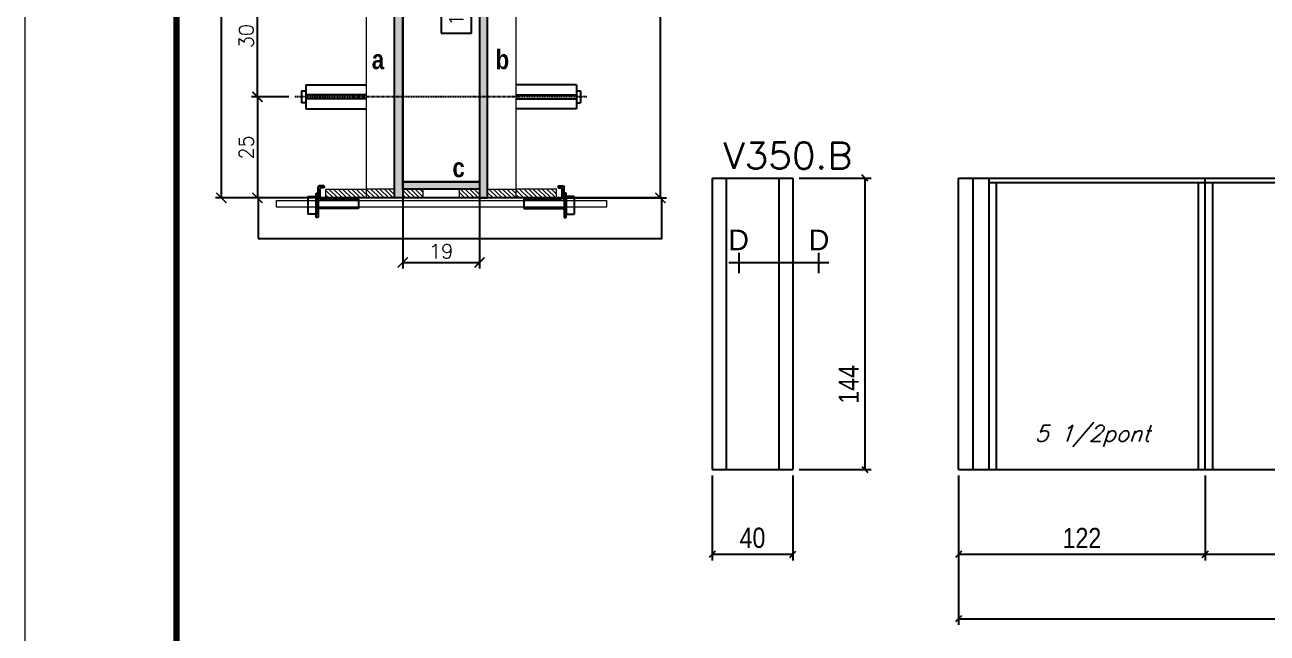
# Model space of a CAD drawing. Extents: x 137137 to 143418, y 10464 to 34486.
# Drawn here: x 140307 to 140922, y 21183 to 21484 of the extents above; entities that cross this region are included whole.
import ezdxf
from ezdxf.enums import TextEntityAlignment as Align

# ---------------------------------------------------------------- set-up
doc = ezdxf.new("R2010")
doc.units = 0
doc.linetypes.add('DASHED', pattern=[0.75, 0.5, -0.25])
doc.linetypes.add('HIDDEN', pattern=[0.375, 0.25, -0.125])
for name, color, linetype in [('barrote', 251, 'Continuous'), ('COTA', 241, 'Continuous'), ('Cota Seção (2x)', 4, 'Continuous'), ('detalhes', 4, 'Continuous'), ('Painéis', 200, 'Continuous'), ('presilha', 1, 'Continuous'), ('SARR_2.2x7', 40, 'Continuous'), ('SARR_3.5x7', 81, 'Continuous'), ('TENSOR', 3, 'Continuous'), ('texto', 7, 'Continuous')]:
    doc.layers.add(name, color=color, linetype=linetype)
for name, color, linetype, lineweight in [('CONCRETO', 251, 'Continuous', 25), ('Folhas', 255, 'Continuous', 9), ('Hachura', 251, 'Continuous', 9), ('Madeira', 126, 'Continuous', 18), ('SARRAFO DE PRESSAO', 251, 'DASHED', 9), ('SCO-___-LAJ', 2, 'Continuous', 0), ('Texto Seção', 7, 'Continuous', 15)]:
    doc.layers.add(name, color=color, linetype=linetype, lineweight=lineweight)
doc.styles.add('ARIAL', font='arial.ttf')
doc.styles.add('COTA TECNICA', font='techl___.ttf', dxfattribs={"height": 10})
doc.styles.add('REGUA-120', font='ROMANS.shx', dxfattribs={"height": 15})
doc.styles.add('Romans', font='romans.shx')
doc.styles.add('TECNICA', font='techb___.ttf', dxfattribs={"height": 10})
doc.dimstyles.new('Cota Seção (2x)', dxfattribs={"dimtxt": 7, "dimasz": 5, "dimexe": 3, "dimexo": 3, "dimgap": 2, "dimtad": 3, "dimdec": 1, "dimlfac": 0.5, "dimzin": 12, "dimdsep": 46, "dimtxsty": 'Romans', "dimblk": 'ARCHTICK', "dimcen": 0, "dimclrd": 4, "dimclre": 4, "dimclrt": 1, "dimadec": 1, "dimazin": 3, "dimtfac": 1, "dimtdec": 1, "dimtmove": 0, "dimatfit": 3, "dimldrblk": 'OBLIQUE', "dimfxl": 1, "dimtolj": 1, "dimtzin": 12, "dimarcsym": 0})
doc.dimstyles.new('Cota Seção interna', dxfattribs={"dimtxt": 7, "dimasz": 6, "dimexe": 0.18, "dimexo": 2, "dimgap": -4, "dimtad": 3, "dimdec": 1, "dimlfac": 0.5, "dimzin": 12, "dimdsep": 46, "dimtxsty": 'Romans', "dimblk": 'ARCHTICK', "dimcen": 0.09, "dimse1": 1, "dimse2": 1, "dimsd1": 1, "dimsd2": 1, "dimclrd": 180, "dimclre": 5, "dimclrt": 1, "dimadec": 0, "dimazin": 3, "dimtfac": 1, "dimtdec": 1, "dimtofl": 0, "dimtmove": 0, "dimatfit": 3, "dimldrblk": 'ARCHTICK', "dimfxl": 1, "dimtolj": 1, "dimtzin": 0, "dimarcsym": 0})
doc.dimstyles.new('PAINEL', dxfattribs={"dimtxt": 10, "dimasz": 3, "dimexe": 3, "dimexo": 3, "dimgap": 3, "dimtad": 1, "dimdec": 1, "dimzin": 12, "dimdsep": 46, "dimtxsty": 'COTA TECNICA', "dimblk1": 'OBLIQUE', "dimblk2": 'OBLIQUE', "dimsah": 1, "dimcen": 0.9, "dimclrd": 4, "dimclre": 4, "dimclrt": 240, "dimadec": 1, "dimazin": 3, "dimtfac": 1, "dimtdec": 1, "dimtmove": 0, "dimatfit": 3, "dimfxl": 1, "dimtolj": 1, "dimtzin": 12, "dimarcsym": 0})
pattern_1 = [(315, (163450.8116, 13168.8062), (1.12253202, 1.12253202), [])]
pattern_2 = [(315, (163450.8116, 13095.2062), (1.12253202, 1.12253202), [])]

# ---------------------------------------------------------------- blocks, each defined once
blk = doc.blocks.new('9999999999')
at = {"layer": 'Folhas'}
blk.add_lwpolyline([(98138.98, 34190.21), (99623.98, 34190.21), (99623.98, 35240.21), (98138.98, 35240.21)], close=True, dxfattribs=at)
at = {"layer": 'Folhas', "color": 30, "const_width": 3}
blk.add_lwpolyline([(98213.98, 34230.21), (99583.98, 34230.21), (99583.98, 35200.21), (98213.98, 35200.21)], close=True, dxfattribs=at)
blk = doc.blocks.new('_ArchTick')
at = {"color": 0, "linetype": 'ByBlock', "const_width": 0.15}
blk.add_lwpolyline([(-0.5, -0.5), (0.5, 0.5)], dxfattribs=at)
blk = doc.blocks.new('*D1661')
at = {"layer": 'COTA', "color": 4, "lineweight": -2, "transparency": 16777216}
for p, q in [((140491.19, 21686.45), (140401.54, 21686.45)), ((140404.54, 21398.45), (140404.54, 21686.45)), ((140453.19, 21398.45), (140401.54, 21398.45))]:
    blk.add_line(p, q, dxfattribs=at)
at = {"layer": 'Defpoints', "color": 0, "transparency": 16777216}
for p in [(140404.54, 21686.45), (140494.19, 21686.45), (140456.19, 21398.45)]:
    blk.add_point(p, dxfattribs=at)
at = {"layer": 'COTA', "color": 4, "lineweight": -2, "transparency": 16777216, "xscale": 5, "yscale": 5, "zscale": 5}
for p, rotation in [((140404.54, 21686.45), 90), ((140404.54, 21398.45), 270)]:
    blk.add_blockref('_ArchTick', p, dxfattribs=dict(at, rotation=rotation))
at = {"layer": 'COTA', "color": 1, "transparency": 16777216, "insert": (140399.04, 21542.45), "char_height": 7, "attachment_point": 5, "rotation": 90, "style": 'Romans'}
blk.add_mtext('\\A1;144', dxfattribs=at)
blk = doc.blocks.new('_Oblique')
at = {"color": 0, "linetype": 'ByBlock', "lineweight": -2}
blk.add_line((-0.5, -0.5), (0.5, 0.5), dxfattribs=at)
blk = doc.blocks.new('*D1662')
at = {"layer": 'COTA', "color": 4, "lineweight": -2, "transparency": 16777216}
for p, q in [((140553.18, 21686.45), (140624.67, 21686.45)), ((140621.67, 21398.45), (140621.67, 21686.45)), ((140573.19, 21398.45), (140624.67, 21398.45))]:
    blk.add_line(p, q, dxfattribs=at)
at = {"layer": 'Defpoints', "color": 0, "transparency": 16777216}
for p in [(140550.18, 21686.45), (140621.67, 21686.45), (140570.19, 21398.45)]:
    blk.add_point(p, dxfattribs=at)
at = {"layer": 'COTA', "color": 4, "lineweight": -2, "transparency": 16777216, "xscale": 5, "yscale": 5, "zscale": 5}
for p, rotation in [((140621.67, 21686.45), 90), ((140621.67, 21398.45), 270)]:
    blk.add_blockref('_ArchTick', p, dxfattribs=dict(at, rotation=rotation))
at = {"layer": 'COTA', "color": 1, "transparency": 16777216, "insert": (140616.17, 21542.45), "char_height": 7, "attachment_point": 5, "rotation": 90, "style": 'Romans'}
blk.add_mtext('\\A1;144', dxfattribs=at)
blk = doc.blocks.new('*D1663')
at = {"layer": 'Cota Seção (2x)', "color": 180, "lineweight": -2, "transparency": 16777216}
for p, q in [((140528.19, 21504.95), (140513.19, 21504.95)), ((140513.19, 21504.95), (140513.19, 21479.95)), ((140528.19, 21479.95), (140528.19, 21504.95)), ((140513.19, 21479.95), (140528.19, 21479.95))]:
    blk.add_line(p, q, dxfattribs=at)
at = {"layer": 'Defpoints', "color": 0, "transparency": 16777216}
for p in [(140532.18, 21686.45), (140532.19, 21686.45), (140532.19, 21406.45)]:
    blk.add_point(p, dxfattribs=at)
at = {"layer": 'Cota Seção (2x)', "color": 1, "transparency": 16777216, "insert": (140520.69, 21492.45), "char_height": 7, "attachment_point": 5, "rotation": 90, "style": 'Romans'}
blk.add_mtext('\\A1;140', dxfattribs=at)
blk = doc.blocks.new('PRESILHA METÁLICA 1')
at = {"layer": 'presilha'}
for p, q in [((7.5, 10.64), (7.5, 19.86)), ((12, 21), (8.64, 21)), ((9, 11.57), (9, 18.93)), ((12, 19.5), (9.57, 19.5)), ((12, 21), (12, 19.5)), ((0, 13), (6, 13)), ((0, 13), (0, 0)), ((6, 15.5), (7.5, 15.5)), ((6, -2.5), (6, 15.5)), ((6, 13), (6, 0)), ((7.5, 15.5), (7.5, -2.5)), ((37.5, 11), (9.57, 11)), ((37.5, 11), (37.5, 4.1)), ((6, 0), (0, 0)), ((37.5, 4.1), (7.5, 4.1)), ((7.5, -2.5), (6, -2.5))]:
    blk.add_line(p, q, dxfattribs=at)
for centre, radius, start, end in [((8.64, 19.86), 1.14, 90, 180), ((9.57, 18.93), 0.57, 90, 180), ((9.57, 11.57), 0.57, 180, 270)]:
    blk.add_arc(centre, radius, start, end, dxfattribs=at)
blk = doc.blocks.new('*D1664')
at = {"layer": 'COTA', "color": 4, "lineweight": -2, "transparency": 16777216}
for p, q in [((140494.19, 21399.85), (140494.19, 21363.59)), ((140532.19, 21399.85), (140532.19, 21363.59)), ((140494.19, 21366.59), (140532.19, 21366.59))]:
    blk.add_line(p, q, dxfattribs=at)
at = {"layer": 'Defpoints', "color": 0, "transparency": 16777216}
for p in [(140494.19, 21402.85), (140532.19, 21402.85), (140532.19, 21366.59)]:
    blk.add_point(p, dxfattribs=at)
at = {"layer": 'COTA', "color": 4, "lineweight": -2, "transparency": 16777216, "xscale": 5, "yscale": 5, "zscale": 5, "rotation": 180}
blk.add_blockref('_ArchTick', (140494.19, 21366.59), dxfattribs=at)
at = {"layer": 'COTA', "color": 4, "lineweight": -2, "transparency": 16777216, "xscale": 5, "yscale": 5, "zscale": 5}
blk.add_blockref('_ArchTick', (140532.19, 21366.59), dxfattribs=at)
at = {"layer": 'COTA', "color": 1, "transparency": 16777216, "insert": (140513.19, 21372.09), "char_height": 7, "attachment_point": 5, "style": 'Romans'}
blk.add_mtext('\\A1;19', dxfattribs=at)
blk = doc.blocks.new('*D1666')
at = {"layer": 'COTA', "color": 4, "lineweight": -2, "transparency": 16777216}
for p, q in [((140437.89, 21448.42), (140419.33, 21448.42)), ((140422.33, 21448.42), (140422.33, 21398.45)), ((140437.89, 21398.45), (140419.33, 21398.45))]:
    blk.add_line(p, q, dxfattribs=at)
at = {"layer": 'Defpoints', "color": 0, "transparency": 16777216}
for p in [(140440.89, 21448.42), (140422.33, 21398.45), (140440.89, 21398.45)]:
    blk.add_point(p, dxfattribs=at)
at = {"layer": 'COTA', "color": 4, "lineweight": -2, "transparency": 16777216, "xscale": 5, "yscale": 5, "zscale": 5}
for p, rotation in [((140422.33, 21448.42), 90), ((140422.33, 21398.45), 270)]:
    blk.add_blockref('_ArchTick', p, dxfattribs=dict(at, rotation=rotation))
at = {"layer": 'COTA', "color": 1, "transparency": 16777216, "insert": (140416.83, 21423.43), "char_height": 7, "attachment_point": 5, "rotation": 90, "style": 'Romans'}
blk.add_mtext('\\A1;25', dxfattribs=at)
blk = doc.blocks.new('*D1690')
at = {"layer": 'COTA', "color": 4, "lineweight": -2, "ltscale": 25, "transparency": 16777216}
for p, q in [((140690.2, 21408.29), (140725.82, 21408.29)), ((140722.82, 21408.29), (140722.82, 21264.29)), ((140690.2, 21264.29), (140725.82, 21264.29))]:
    blk.add_line(p, q, dxfattribs=at)
at = {"layer": 'Defpoints', "color": 0, "ltscale": 25, "transparency": 16777216}
for p in [(140687.2, 21408.29), (140687.2, 21264.29), (140722.82, 21264.29)]:
    blk.add_point(p, dxfattribs=at)
at = {"layer": 'COTA', "color": 4, "lineweight": -2, "ltscale": 25, "transparency": 16777216, "xscale": 3, "yscale": 3, "zscale": 3}
for p, rotation in [((140722.82, 21408.29), 90), ((140722.82, 21264.29), 270)]:
    blk.add_blockref('_Oblique', p, dxfattribs=dict(at, rotation=rotation))
at = {"layer": 'COTA', "color": 240, "ltscale": 25, "transparency": 16777216, "insert": (140714.75, 21306.29), "char_height": 10, "attachment_point": 5, "rotation": 90, "style": 'COTA TECNICA'}
blk.add_mtext('\\A1;144', dxfattribs=at)
blk = doc.blocks.new('*D1691')
at = {"layer": 'COTA', "color": 4, "lineweight": -2, "ltscale": 25, "transparency": 16777216}
for p, q in [((140647.2, 21261.29), (140647.2, 21219.31)), ((140687.2, 21261.29), (140687.2, 21219.31)), ((140647.2, 21222.31), (140687.2, 21222.31))]:
    blk.add_line(p, q, dxfattribs=at)
at = {"layer": 'Defpoints', "color": 0, "ltscale": 25, "transparency": 16777216}
for p in [(140647.2, 21264.29), (140687.2, 21264.29), (140687.2, 21222.31)]:
    blk.add_point(p, dxfattribs=at)
at = {"layer": 'COTA', "color": 4, "lineweight": -2, "ltscale": 25, "transparency": 16777216, "xscale": 3, "yscale": 3, "zscale": 3, "rotation": 180}
blk.add_blockref('_Oblique', (140647.2, 21222.31), dxfattribs=at)
at = {"layer": 'COTA', "color": 4, "lineweight": -2, "ltscale": 25, "transparency": 16777216, "xscale": 3, "yscale": 3, "zscale": 3}
blk.add_blockref('_Oblique', (140687.2, 21222.31), dxfattribs=at)
at = {"layer": 'COTA', "color": 240, "ltscale": 25, "transparency": 16777216, "insert": (140667.2, 21230.41), "char_height": 10, "attachment_point": 5, "style": 'COTA TECNICA'}
blk.add_mtext('\\A1;40', dxfattribs=at)
blk = doc.blocks.new('*D2055')
at = {"layer": 'COTA', "color": 4, "lineweight": -2, "transparency": 16777216}
for p, q in [((140437.89, 21508.42), (140419.33, 21508.42)), ((140422.33, 21448.42), (140422.33, 21508.42)), ((140437.89, 21448.42), (140419.33, 21448.42))]:
    blk.add_line(p, q, dxfattribs=at)
at = {"layer": 'Defpoints', "color": 0, "transparency": 16777216}
for p in [(140422.33, 21508.42), (140440.89, 21508.42), (140440.89, 21448.42)]:
    blk.add_point(p, dxfattribs=at)
at = {"layer": 'COTA', "color": 4, "lineweight": -2, "transparency": 16777216, "xscale": 5, "yscale": 5, "zscale": 5}
for p, rotation in [((140422.33, 21508.42), 90), ((140422.33, 21448.42), 270)]:
    blk.add_blockref('_ArchTick', p, dxfattribs=dict(at, rotation=rotation))
at = {"layer": 'COTA', "color": 1, "transparency": 16777216, "insert": (140416.83, 21478.42), "char_height": 7, "attachment_point": 5, "rotation": 90, "style": 'Romans'}
blk.add_mtext('\\A1;30', dxfattribs=at)
blk = doc.blocks.new('*D2068')
at = {"layer": 'COTA', "color": 4, "lineweight": -2, "ltscale": 25, "transparency": 16777216}
for p, q in [((140769.14, 21261.29), (140769.14, 21219.31)), ((140891.14, 21261.29), (140891.14, 21219.31)), ((140769.14, 21222.31), (140891.14, 21222.31))]:
    blk.add_line(p, q, dxfattribs=at)
at = {"layer": 'Defpoints', "color": 0, "ltscale": 25, "transparency": 16777216}
for p in [(140769.14, 21264.29), (140891.14, 21264.29), (140891.14, 21222.31)]:
    blk.add_point(p, dxfattribs=at)
at = {"layer": 'COTA', "color": 4, "lineweight": -2, "ltscale": 25, "transparency": 16777216, "xscale": 3, "yscale": 3, "zscale": 3, "rotation": 180}
blk.add_blockref('_Oblique', (140769.14, 21222.31), dxfattribs=at)
at = {"layer": 'COTA', "color": 4, "lineweight": -2, "ltscale": 25, "transparency": 16777216, "xscale": 3, "yscale": 3, "zscale": 3}
blk.add_blockref('_Oblique', (140891.14, 21222.31), dxfattribs=at)
at = {"layer": 'COTA', "color": 240, "ltscale": 25, "transparency": 16777216, "insert": (140830.14, 21230.37), "char_height": 10, "attachment_point": 5, "style": 'COTA TECNICA'}
blk.add_mtext('\\A1;122', dxfattribs=at)
blk = doc.blocks.new('*D2064')
at = {"layer": 'COTA', "color": 4, "lineweight": -2, "ltscale": 25, "transparency": 16777216}
for p, q in [((140769.14, 21261.29), (140769.14, 21187.44)), ((141689.34, 21261.29), (141689.34, 21187.44)), ((140769.14, 21190.44), (141689.34, 21190.44))]:
    blk.add_line(p, q, dxfattribs=at)
at = {"layer": 'Defpoints', "color": 0, "ltscale": 25, "transparency": 16777216}
for p in [(140769.14, 21264.29), (141689.34, 21264.29), (141689.34, 21190.44)]:
    blk.add_point(p, dxfattribs=at)
at = {"layer": 'COTA', "color": 4, "lineweight": -2, "ltscale": 25, "transparency": 16777216, "xscale": 3, "yscale": 3, "zscale": 3, "rotation": 180}
blk.add_blockref('_Oblique', (140769.14, 21190.44), dxfattribs=at)
at = {"layer": 'COTA', "color": 4, "lineweight": -2, "ltscale": 25, "transparency": 16777216, "xscale": 3, "yscale": 3, "zscale": 3}
blk.add_blockref('_Oblique', (141689.34, 21190.44), dxfattribs=at)
at = {"layer": 'COTA', "color": 240, "ltscale": 25, "transparency": 16777216, "insert": (141229.24, 21198.57), "char_height": 10, "attachment_point": 5, "style": 'COTA TECNICA'}
blk.add_mtext('\\A1;920.2', dxfattribs=at)
blk = doc.blocks.new('*D2066')
at = {"layer": 'COTA', "color": 4, "lineweight": -2, "ltscale": 25, "transparency": 16777216}
for p, q in [((140891.14, 21261.29), (140891.14, 21219.31)), ((141013.14, 21261.29), (141013.14, 21219.31)), ((140891.14, 21222.31), (141013.14, 21222.31))]:
    blk.add_line(p, q, dxfattribs=at)
at = {"layer": 'Defpoints', "color": 0, "ltscale": 25, "transparency": 16777216}
for p in [(140891.14, 21264.29), (141013.14, 21264.29), (141013.14, 21222.31)]:
    blk.add_point(p, dxfattribs=at)
at = {"layer": 'COTA', "color": 4, "lineweight": -2, "ltscale": 25, "transparency": 16777216, "xscale": 3, "yscale": 3, "zscale": 3, "rotation": 180}
blk.add_blockref('_Oblique', (140891.14, 21222.31), dxfattribs=at)
at = {"layer": 'COTA', "color": 4, "lineweight": -2, "ltscale": 25, "transparency": 16777216, "xscale": 3, "yscale": 3, "zscale": 3}
blk.add_blockref('_Oblique', (141013.14, 21222.31), dxfattribs=at)
at = {"layer": 'COTA', "color": 240, "ltscale": 25, "transparency": 16777216, "insert": (140952.14, 21230.37), "char_height": 10, "attachment_point": 5, "style": 'COTA TECNICA'}
blk.add_mtext('\\A1;122', dxfattribs=at)

msp = doc.modelspace()

# ---------------------------------------------------------------- hatches: boundary and pattern name
at = {"layer": 'Hachura'}
h = msp.add_hatch(color=256, dxfattribs=at)
h.dxf.hatch_style = 1
h.paths.add_polyline_path([(140490.19, 21686.45), (140494.19, 21686.45), (140494.19, 21398.45), (140490.19, 21398.45)])
h = msp.add_hatch(color=256, dxfattribs=at)
h.dxf.hatch_style = 1
h.paths.add_polyline_path([(140536.18, 21686.45), (140532.18, 21686.45), (140532.19, 21398.45), (140536.19, 21398.45)])
h = msp.add_hatch(dxfattribs=at)
h.set_pattern_fill('ANSI31', color=256, scale=0.5, angle=270, style=0)
h.set_pattern_definition(pattern_1)
h.paths.add_polyline_path([(140456.19, 21398.45), (140456.19, 21402.85), (140476.19, 21402.85), (140476.19, 21398.45)])
h = msp.add_hatch(dxfattribs=at)
h.set_pattern_fill('ANSI31', color=256, scale=0.5, angle=270, style=0)
h.set_pattern_definition(pattern_2)
h.paths.add_polyline_path([(140490.19, 21398.45), (140490.19, 21402.85), (140476.19, 21402.85), (140476.19, 21398.45)])
h = msp.add_hatch(color=256, dxfattribs=at)
h.dxf.hatch_style = 1
h.paths.add_polyline_path([(140494.19, 21402.85), (140494.19, 21406.45), (140532.19, 21406.45), (140532.19, 21402.85)])
h = msp.add_hatch(dxfattribs=at)
h.set_pattern_fill('ANSI31', color=256, scale=0.5, angle=270, style=0)
h.set_pattern_definition(pattern_1)
h.paths.add_polyline_path([(140494.19, 21398.45), (140494.19, 21402.85), (140504.19, 21402.85), (140504.19, 21398.45)])
h = msp.add_hatch(dxfattribs=at)
h.set_pattern_fill('ANSI31', color=256, scale=0.5, angle=270, style=0)
h.set_pattern_definition(pattern_1)
h.paths.add_polyline_path([(140532.19, 21398.45), (140532.19, 21402.85), (140522.19, 21402.85), (140522.19, 21398.45)])
h = msp.add_hatch(dxfattribs=at)
h.set_pattern_fill('ANSI31', color=256, scale=0.5, angle=270, style=0)
h.set_pattern_definition(pattern_2)
h.paths.add_polyline_path([(140536.19, 21398.45), (140536.19, 21402.85), (140550.19, 21402.85), (140550.19, 21398.45)])
h = msp.add_hatch(dxfattribs=at)
h.set_pattern_fill('ANSI31', color=256, scale=0.5, angle=270, style=0)
h.set_pattern_definition(pattern_1)
h.paths.add_polyline_path([(140570.19, 21398.45), (140570.19, 21402.85), (140550.19, 21402.85), (140550.19, 21398.45)])

# ---------------------------------------------------------------- linework, layer by layer
at = {"ltscale": 3}
for p, q in [((140444.19, 21451.42), (140444.19, 21445.42)), ((140444.19, 21451.42), (140446.19, 21451.42)), ((140446.19, 21454.42), (140446.19, 21442.42)), ((140446.19, 21454.42), (140476.19, 21454.42)), ((140580.19, 21454.42), (140550.19, 21454.42)), ((140580.19, 21454.42), (140580.19, 21442.42)), ((140580.19, 21451.42), (140582.19, 21451.42)), ((140582.19, 21451.42), (140582.19, 21445.42)), ((140446.19, 21445.42), (140444.19, 21445.42)), ((140476.19, 21449.42), (140446.19, 21449.42)), ((140476.19, 21447.42), (140446.19, 21447.42)), ((140550.19, 21449.42), (140580.19, 21449.42)), ((140550.19, 21447.42), (140580.19, 21447.42)), ((140580.19, 21445.42), (140582.19, 21445.42)), ((140446.19, 21442.42), (140476.19, 21442.42)), ((140580.19, 21442.42), (140550.19, 21442.42))]:
    msp.add_line(p, q, dxfattribs=at)
at = {"layer": 'barrote'}
msp.add_lwpolyline([(140422.74, 21378.45), (140622.32, 21378.45), (140622.32, 21398.45), (140422.74, 21398.45)], close=True, dxfattribs=at)
at = {"layer": 'CONCRETO'}
msp.add_lwpolyline([(140494.19, 21686.45), (140494.19, 21686.45), (140494.19, 21686.45), (140494.19, 21686.45), (140532.19, 21686.45), (140532.19, 21686.45), (140532.19, 21686.45), (140532.19, 21406.45), (140494.19, 21406.45), (140494.19, 21686.45)], close=True, dxfattribs=at)
at = {"layer": 'detalhes'}
for p, q in [((140660.52, 21371.29), (140660.52, 21361.29)), ((140699.89, 21371.29), (140699.89, 21361.29)), ((140704.89, 21366.29), (140655.52, 21366.29))]:
    msp.add_line(p, q, dxfattribs=at)
at = {"layer": 'Madeira'}
for points in [[(140490.19, 21686.45), (140476.19, 21686.45), (140476.19, 21398.45), (140490.19, 21398.45)], [(140536.18, 21686.45), (140550.18, 21686.45), (140550.19, 21398.45), (140536.19, 21398.45)], [(140456.19, 21398.45), (140456.19, 21402.85), (140476.19, 21402.85), (140476.19, 21398.45)], [(140490.19, 21398.45), (140490.19, 21402.85), (140476.19, 21402.85), (140476.19, 21398.45)], [(140494.19, 21398.45), (140494.19, 21402.85), (140504.19, 21402.85), (140504.19, 21398.45)], [(140532.19, 21398.45), (140532.19, 21402.85), (140522.19, 21402.85), (140522.19, 21398.45)], [(140536.19, 21398.45), (140536.19, 21402.85), (140550.19, 21402.85), (140550.19, 21398.45)], [(140570.19, 21398.45), (140570.19, 21402.85), (140550.19, 21402.85), (140550.19, 21398.45)]]:
    msp.add_lwpolyline(points, close=True, dxfattribs=at)
at = {"layer": 'Painéis', "ltscale": 25}
for p, q in [((140647.2, 21408.29), (140687.2, 21408.29)), ((140647.2, 21408.29), (140647.2, 21264.29)), ((140687.2, 21408.29), (140687.2, 21264.29)), ((140769.14, 21264.29), (140769.14, 21408.29)), ((140891.14, 21264.29), (140891.14, 21408.29)), ((140647.2, 21264.29), (140687.2, 21264.29))]:
    msp.add_line(p, q, dxfattribs=at)
at = {"layer": 'Painéis'}
for p, q in [((140769.14, 21408.29), (141689.34, 21408.29)), ((140769.14, 21264.29), (141689.34, 21264.29))]:
    msp.add_line(p, q, dxfattribs=at)
for points in [[(140490.19, 21686.45), (140494.19, 21686.45), (140494.19, 21398.45), (140490.19, 21398.45)], [(140536.18, 21686.45), (140532.18, 21686.45), (140532.19, 21398.45), (140536.19, 21398.45)], [(140494.19, 21402.85), (140494.19, 21406.45), (140532.19, 21406.45), (140532.19, 21402.85)]]:
    msp.add_lwpolyline(points, close=True, dxfattribs=at)
at = {"layer": 'SARR_2.2x7', "linetype": 'Continuous'}
for p, q in [((140654.2, 21408.29), (140654.2, 21264.29)), ((140680.2, 21408.29), (140680.2, 21264.29)), ((140776.14, 21408.29), (140776.14, 21264.29)), ((140784.14, 21406.09), (140891.14, 21406.09)), ((140891.14, 21406.09), (141013.14, 21406.09))]:
    msp.add_line(p, q, dxfattribs=at)
at = {"layer": 'SARR_3.5x7'}
for p, q in [((140784.14, 21408.29), (140784.14, 21264.29)), ((140787.65, 21406.09), (140787.64, 21264.29)), ((140887.64, 21406.09), (140887.64, 21264.29)), ((140894.64, 21406.09), (140894.64, 21264.29))]:
    msp.add_line(p, q, dxfattribs=at)
at = {"layer": 'SCO-___-LAJ', "color": 1}
msp.add_lwpolyline([(140431.74, 21397.12), (140595, 21397.12), (140595, 21393.92), (140431.74, 21393.92)], close=True, dxfattribs=at)
at = {"layer": 'TENSOR', "linetype": 'HIDDEN', "ltscale": 0.5}
msp.add_line((140585.19, 21448.42), (140440.89, 21448.42), dxfattribs=at)

# ---------------------------------------------------------------- block references
at = {"layer": 'presilha', "yscale": 0.6666666666666666, "zscale": 0.6666666666666666}
for p, xscale in [((140447.32, 21390.48), 0.6666666666666666), ((140579.06, 21390.48), -0.6666666666666666)]:
    msp.add_blockref('PRESILHA METÁLICA 1', p, dxfattribs=dict(at, xscale=xscale))
at = {"layer": 'SARRAFO DE PRESSAO', "color": 6, "linetype": 'ByBlock'}
msp.add_blockref('9999999999', (42168.31, -13388.76), dxfattribs=at)

# ---------------------------------------------------------------- texts
at = {"layer": 'detalhes', "style": 'TECNICA'}
for s, p in [('a', (140478.89, 21462.09)), ('b', (140540.12, 21462.07)), ('c', (140518.79, 21408.69))]:
    msp.add_text(s, height=9.6, dxfattribs=at).set_placement(p)
at = {"layer": 'detalhes', "color": 0, "linetype": 'Continuous', "style": 'ARIAL'}
for p in [(140660.32, 21377.7), (140700.08, 21377.7)]:
    msp.add_text('D', height=10.22, dxfattribs=at).set_placement(p, align=Align.MIDDLE_CENTER)
at = {"layer": 'texto', "color": 2, "insert": (140835.34, 21280.74), "char_height": 8, "attachment_point": 5, "style": 'Romans'}
msp.add_mtext('{\\Q19;\\C256;5 1/2pont}', dxfattribs=at)
at = {"layer": 'Texto Seção', "style": 'REGUA-120', "width": 1.05}
msp.add_text('V350.B', height=13, dxfattribs=at).set_placement((140652.76, 21412.89))

# ---------------------------------------------------------------- dimensions: what is measured, and where the dimension line sits
at = {"layer": 'COTA'}
for base, p1, p2, picture, middle in [((140404.54, 21686.45), (140456.19, 21398.45), (140494.19, 21686.45), '*D1661', (140399.04, 21542.45)), ((140621.67, 21686.45), (140570.19, 21398.45), (140550.18, 21686.45), '*D1662', (140616.17, 21542.45)), ((140422.33, 21508.42), (140440.89, 21448.42), (140440.89, 21508.42), '*D2055', (140416.83, 21478.42)), ((140422.33, 21398.45), (140440.89, 21448.42), (140440.89, 21398.45), '*D1666', (140416.83, 21423.43))]:
    dim = msp.add_linear_dim(base=base, p1=p1, p2=p2, angle=90, dimstyle='Cota Seção (2x)', dxfattribs=at)
    dim.commit()
    dim.dimension.update_dxf_attribs({"geometry": picture, "text_midpoint": middle})
at = {"layer": 'COTA', "ltscale": 25}
dim = msp.add_linear_dim(base=(140722.82, 21264.29), p1=(140687.2, 21408.29), p2=(140687.2, 21264.29), angle=90, dimstyle='PAINEL', dxfattribs=at)
dim.commit()
dim.dimension.update_dxf_attribs({"geometry": '*D1690', "text_midpoint": (140722.82, 21306.29), "dimtype": 160})
at = {"layer": 'COTA'}
dim = msp.add_linear_dim(base=(140532.19, 21366.59), p1=(140494.19, 21402.85), p2=(140532.19, 21402.85), dimstyle='Cota Seção (2x)', dxfattribs=at)
dim.commit()
dim.dimension.update_dxf_attribs({"geometry": '*D1664', "text_midpoint": (140513.19, 21372.09)})
at = {"layer": 'COTA', "ltscale": 25}
for base, p1, p2, picture, middle in [((140687.2, 21222.31), (140647.2, 21264.29), (140687.2, 21264.29), '*D1691', (140667.2, 21230.41)), ((140891.14, 21222.31), (140769.14, 21264.29), (140891.14, 21264.29), '*D2068', (140830.14, 21230.37)), ((141689.34, 21190.44), (140769.14, 21264.29), (141689.34, 21264.29), '*D2064', (141229.24, 21198.57)), ((141013.14, 21222.31), (140891.14, 21264.29), (141013.14, 21264.29), '*D2066', (140952.14, 21230.37))]:
    dim = msp.add_linear_dim(base=base, p1=p1, p2=p2, dimstyle='PAINEL', dxfattribs=at)
    dim.commit()
    dim.dimension.update_dxf_attribs({"geometry": picture, "text_midpoint": middle})
at = {"layer": 'Cota Seção (2x)'}
dim = msp.add_linear_dim(base=(140532.19, 21686.45), p1=(140532.19, 21406.45), p2=(140532.18, 21686.45), angle=90, dimstyle='Cota Seção interna', dxfattribs=at)
dim.commit()
dim.dimension.update_dxf_attribs({"geometry": '*D1663', "text_midpoint": (140532.19, 21492.45), "dimtype": 160})

doc.saveas('drawing.dxf')
